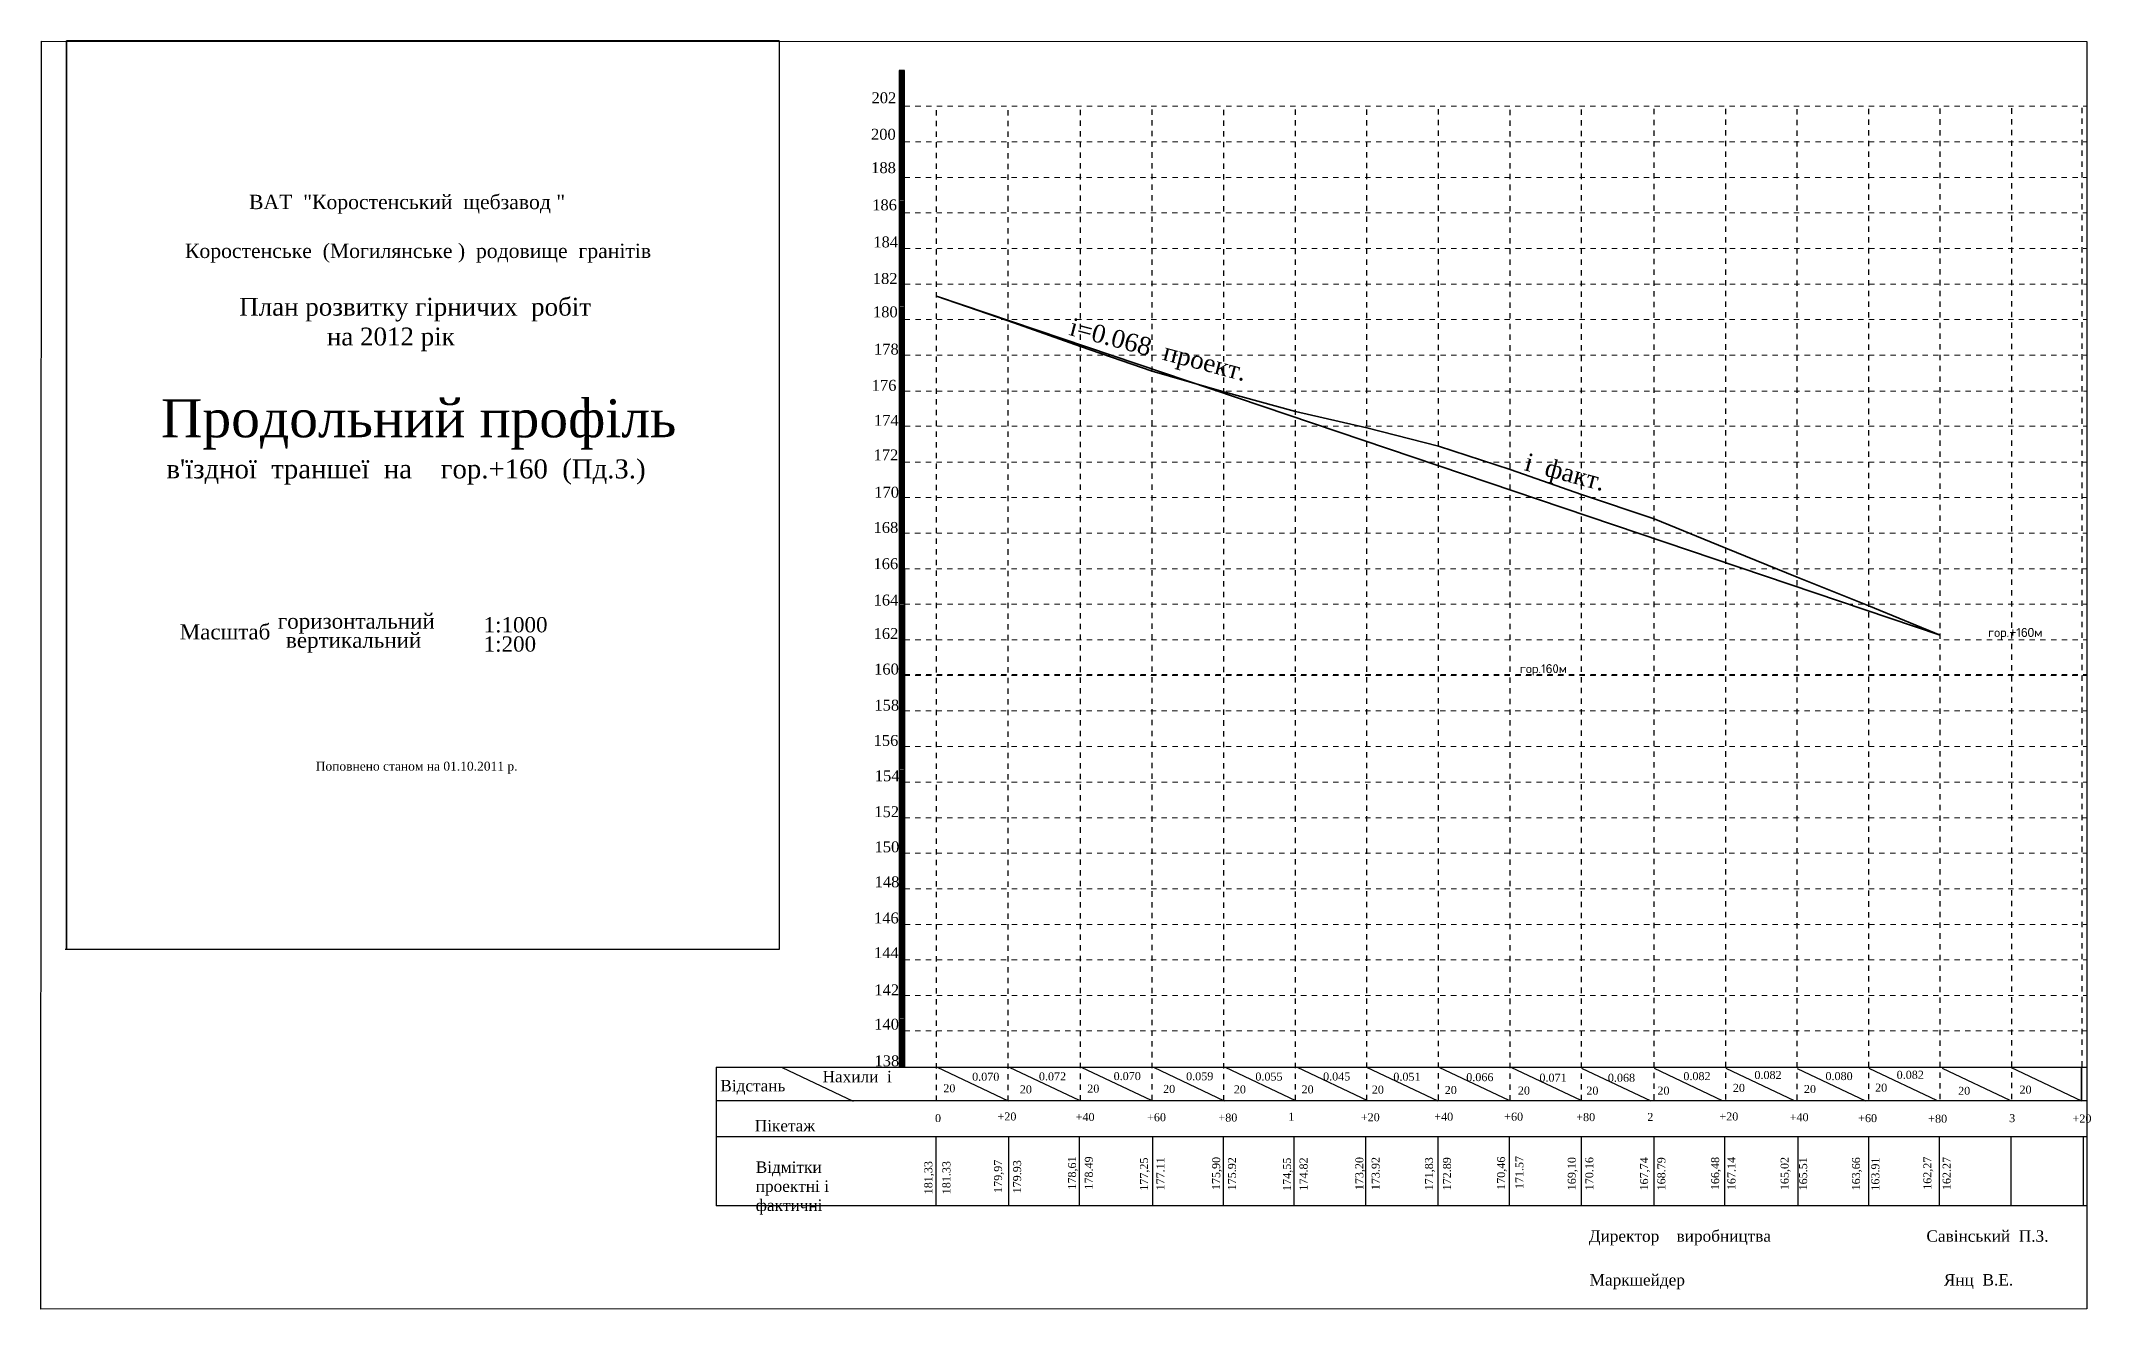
# Model space of a CAD drawing. Header units: millimetres. Extents: x -350 to 1691, y 600 to 2712.
# Drawn here: x -350 to 224, y 1390 to 1745 of the extents above; entities that cross this region are included whole.
import ezdxf

# ---------------------------------------------------------------- set-up
doc = ezdxf.new("R2010")
doc.units = ezdxf.units.MM
doc.linetypes.add('AHIDDEN2', pattern=[3, 1.5, -1.5])
for name, color, linetype in [('Зарам.оф.', 7, 'Continuous'), ('ЗАРАМОЧНОЕ ОФ.', 7, 'Continuous'), ('Окантовка року', 7, 'Continuous'), ('оформлення', 7, 'Continuous'), ('уклон факт', 7, 'Continuous')]:
    doc.layers.add(name, color=color, linetype=linetype)
doc.styles.add('grad', font='grad.shx')

msp = doc.modelspace()

# ---------------------------------------------------------------- hatches: boundary and pattern name
at = {"layer": 'оформлення'}
for color, points in [(1, [(-109.45, 1733.33), (-107.96, 1733.33), (-107.96, 1736.91), (-109.45, 1736.91)]), (1, [(-109.45, 1730.55), (-107.96, 1730.55), (-107.96, 1734.13), (-109.45, 1734.13)]), (1, [(-109.45, 1726.95), (-107.97, 1726.95), (-107.97, 1730.53), (-109.45, 1730.53)]), (7, [(-109.45, 1723.38), (-107.97, 1723.38), (-107.97, 1726.96), (-109.45, 1726.96)]), (7, [(-109.45, 1720.59), (-107.97, 1720.59), (-107.97, 1724.17), (-109.45, 1724.17)]), (7, [(-109.46, 1716.99), (-107.98, 1716.99), (-107.98, 1720.57), (-109.46, 1720.57)]), (1, [(-109.45, 1713.42), (-107.97, 1713.42), (-107.97, 1717), (-109.45, 1717)]), (1, [(-109.46, 1707.04), (-107.97, 1707.04), (-107.97, 1710.62), (-109.46, 1710.62)]), (1, [(-109.45, 1710.63), (-107.97, 1710.63), (-107.97, 1714.21), (-109.45, 1714.21)]), (7, [(-109.46, 1703.44), (-107.97, 1703.44), (-107.97, 1707.02), (-109.46, 1707.02)]), (7, [(-109.46, 1697.06), (-107.98, 1697.06), (-107.98, 1700.64), (-109.46, 1700.64)]), (7, [(-109.45, 1700.66), (-107.97, 1700.66), (-107.97, 1704.24), (-109.45, 1704.24)]), (1, [(-109.46, 1693.48), (-107.98, 1693.48), (-107.98, 1697.06), (-109.46, 1697.06)]), (1, [(-109.46, 1690.7), (-107.98, 1690.7), (-107.98, 1694.28), (-109.46, 1694.28)]), (1, [(-109.47, 1687.1), (-107.98, 1687.1), (-107.98, 1690.68), (-109.47, 1690.68)]), (7, [(-109.44, 1683.52), (-107.96, 1683.52), (-107.96, 1687.1), (-109.44, 1687.1)]), (7, [(-109.44, 1680.73), (-107.96, 1680.73), (-107.96, 1684.31), (-109.44, 1684.31)]), (7, [(-109.45, 1677.14), (-107.96, 1677.14), (-107.96, 1680.72), (-109.45, 1680.72)]), (1, [(-109.44, 1673.56), (-107.96, 1673.56), (-107.96, 1677.14), (-109.44, 1677.14)]), (1, [(-109.45, 1667.18), (-107.96, 1667.18), (-107.96, 1670.76), (-109.45, 1670.76)]), (1, [(-109.44, 1670.78), (-107.96, 1670.78), (-107.96, 1674.36), (-109.44, 1674.36)]), (7, [(-109.45, 1663.6), (-107.97, 1663.6), (-107.97, 1667.18), (-109.45, 1667.18)]), (7, [(-109.46, 1657.22), (-107.97, 1657.22), (-107.97, 1660.8), (-109.46, 1660.8)]), (7, [(-109.45, 1660.82), (-107.97, 1660.82), (-107.97, 1664.4), (-109.45, 1664.4)]), (1, [(-109.44, 1653.65), (-107.96, 1653.65), (-107.96, 1657.23), (-109.44, 1657.23)]), (1, [(-109.44, 1650.86), (-107.96, 1650.86), (-107.96, 1654.44), (-109.44, 1654.44)]), (1, [(-109.45, 1647.26), (-107.97, 1647.26), (-107.97, 1650.84), (-109.45, 1650.84)]), (7, [(-109.45, 1643.67), (-107.97, 1643.67), (-107.97, 1647.25), (-109.45, 1647.25)]), (7, [(-109.45, 1640.89), (-107.97, 1640.89), (-107.97, 1644.47), (-109.45, 1644.47)]), (7, [(-109.46, 1637.29), (-107.97, 1637.29), (-107.97, 1640.87), (-109.46, 1640.87)]), (1, [(-109.46, 1633.71), (-107.98, 1633.71), (-107.98, 1637.29), (-109.46, 1637.29)]), (1, [(-109.47, 1627.33), (-107.98, 1627.33), (-107.98, 1630.91), (-109.47, 1630.91)]), (1, [(-109.46, 1630.92), (-107.98, 1630.92), (-107.98, 1634.5), (-109.46, 1634.5)]), (7, [(-109.44, 1623.75), (-107.96, 1623.75), (-107.96, 1627.33), (-109.44, 1627.33)]), (7, [(-109.44, 1620.96), (-107.96, 1620.96), (-107.96, 1624.54), (-109.44, 1624.54)]), (7, [(-109.45, 1617.37), (-107.96, 1617.37), (-107.96, 1620.95), (-109.45, 1620.95)]), (1, [(-109.44, 1613.79), (-107.96, 1613.79), (-107.96, 1617.37), (-109.44, 1617.37)]), (1, [(-109.44, 1611), (-107.96, 1611), (-107.96, 1614.58), (-109.44, 1614.58)]), (1, [(-109.45, 1607.41), (-107.96, 1607.41), (-107.96, 1610.99), (-109.45, 1610.99)]), (7, [(-109.45, 1603.83), (-107.97, 1603.83), (-107.97, 1607.41), (-109.45, 1607.41)]), (7, [(-109.45, 1601.04), (-107.97, 1601.04), (-107.97, 1604.62), (-109.45, 1604.62)]), (7, [(-109.46, 1597.45), (-107.97, 1597.45), (-107.97, 1601.03), (-109.46, 1601.03)]), (1, [(-109.44, 1593.88), (-107.96, 1593.88), (-107.96, 1597.46), (-109.44, 1597.46)]), (1, [(-109.45, 1587.49), (-107.97, 1587.49), (-107.97, 1591.07), (-109.45, 1591.07)]), (1, [(-109.44, 1591.09), (-107.96, 1591.09), (-107.96, 1594.67), (-109.44, 1594.67)]), (7, [(-109.45, 1583.9), (-107.97, 1583.9), (-107.97, 1587.48), (-109.45, 1587.48)]), (7, [(-109.45, 1581.11), (-107.97, 1581.11), (-107.97, 1584.69), (-109.45, 1584.69)]), (7, [(-109.46, 1577.52), (-107.97, 1577.52), (-107.97, 1581.1), (-109.46, 1581.1)]), (1, [(-109.45, 1573.93), (-107.97, 1573.93), (-107.97, 1577.51), (-109.45, 1577.51)]), (1, [(-109.45, 1571.14), (-107.97, 1571.14), (-107.97, 1574.72), (-109.45, 1574.72)]), (1, [(-109.46, 1567.55), (-107.97, 1567.55), (-107.97, 1571.13), (-109.46, 1571.13)]), (7, [(-109.43, 1563.97), (-107.95, 1563.97), (-107.95, 1567.55), (-109.43, 1567.55)]), (7, [(-109.43, 1561.18), (-107.95, 1561.18), (-107.95, 1564.76), (-109.43, 1564.76)]), (7, [(-109.44, 1557.59), (-107.95, 1557.59), (-107.95, 1561.17), (-109.44, 1561.17)]), (1, [(-109.43, 1554.01), (-107.95, 1554.01), (-107.95, 1557.59), (-109.43, 1557.59)]), (1, [(-109.44, 1547.63), (-107.95, 1547.63), (-107.95, 1551.21), (-109.44, 1551.21)]), (1, [(-109.43, 1551.22), (-107.95, 1551.22), (-107.95, 1554.8), (-109.43, 1554.8)]), (7, [(-109.44, 1544.05), (-107.96, 1544.05), (-107.96, 1547.63), (-109.44, 1547.63)]), (7, [(-109.44, 1541.27), (-107.95, 1541.27), (-107.95, 1544.85), (-109.44, 1544.85)]), (7, [(-109.45, 1537.67), (-107.96, 1537.67), (-107.96, 1541.25), (-109.45, 1541.25)]), (1, [(-109.43, 1534.1), (-107.95, 1534.1), (-107.95, 1537.68), (-109.43, 1537.68)]), (1, [(-109.43, 1531.31), (-107.95, 1531.31), (-107.95, 1534.89), (-109.43, 1534.89)]), (1, [(-109.44, 1527.71), (-107.96, 1527.71), (-107.96, 1531.29), (-109.44, 1531.29)]), (7, [(-109.44, 1524.12), (-107.96, 1524.12), (-107.96, 1527.7), (-109.44, 1527.7)]), (7, [(-109.45, 1517.74), (-107.96, 1517.74), (-107.96, 1521.32), (-109.45, 1521.32)]), (7, [(-109.44, 1521.33), (-107.96, 1521.33), (-107.96, 1524.91), (-109.44, 1524.91)]), (1, [(-109.45, 1514.15), (-107.97, 1514.15), (-107.97, 1517.73), (-109.45, 1517.73)]), (1, [(-109.46, 1507.77), (-107.97, 1507.77), (-107.97, 1511.35), (-109.46, 1511.35)]), (1, [(-109.45, 1511.36), (-107.97, 1511.36), (-107.97, 1514.94), (-109.45, 1514.94)]), (7, [(-109.43, 1504.19), (-107.95, 1504.19), (-107.95, 1507.77), (-109.43, 1507.77)]), (7, [(-109.43, 1501.4), (-107.95, 1501.4), (-107.95, 1504.98), (-109.43, 1504.98)]), (7, [(-109.44, 1497.8), (-107.95, 1497.8), (-107.95, 1501.38), (-109.44, 1501.38)]), (1, [(-109.43, 1494.23), (-107.95, 1494.23), (-107.95, 1497.81), (-109.43, 1497.81)]), (1, [(-109.43, 1491.44), (-107.95, 1491.44), (-107.95, 1495.02), (-109.43, 1495.02)]), (1, [(-109.44, 1487.85), (-107.95, 1487.85), (-107.95, 1491.43), (-109.44, 1491.43)]), (7, [(-109.44, 1484.27), (-107.96, 1484.27), (-107.96, 1487.85), (-109.44, 1487.85)]), (7, [(-109.45, 1477.89), (-107.96, 1477.89), (-107.96, 1481.47), (-109.45, 1481.47)]), (7, [(-109.44, 1481.48), (-107.96, 1481.48), (-107.96, 1485.06), (-109.44, 1485.06)]), (1, [(-109.43, 1474.31), (-107.95, 1474.31), (-107.95, 1477.89), (-109.43, 1477.89)]), (1, [(-109.44, 1467.93), (-107.96, 1467.93), (-107.96, 1471.51), (-109.44, 1471.51)]), (1, [(-109.43, 1471.53), (-107.95, 1471.53), (-107.95, 1475.11), (-109.43, 1475.11)]), (7, [(-109.44, 1464.34), (-107.96, 1464.34), (-107.96, 1467.92), (-109.44, 1467.92)]), (7, [(-109.44, 1461.55), (-107.96, 1461.55), (-107.96, 1465.13), (-109.44, 1465.13)]), (7, [(-109.45, 1457.96), (-107.96, 1457.96), (-107.96, 1461.54), (-109.45, 1461.54)])]:
    msp.add_hatch(color=color, dxfattribs=at).paths.add_polyline_path(points)

# ---------------------------------------------------------------- linework, layer by layer
at = {"layer": 'Зарам.оф.', "color": 7, "linetype": 'Continuous', "lineweight": 35}
msp.add_line((-143.04, 1745.23), (-342.62, 1745.23), dxfattribs=at)
at = {"layer": 'Зарам.оф.', "color": 7}
msp.add_lwpolyline([(-143.04, 1745.23), (-143.04, 1490.78), (-342.96, 1490.74), (-342.96, 1490.74), (-342.96, 1490.74)], dxfattribs=at)
at = {"layer": 'Зарам.оф.', "color": 7, "linetype": 'Continuous', "lineweight": 35}
msp.add_lwpolyline([(-342.61, 1490.76), (-342.61, 1745.23)], dxfattribs=at)
at = {"layer": 'ЗАРАМОЧНОЕ ОФ.', "color": 1, "linetype": 'AHIDDEN2', "lineweight": 35}
msp.add_lwpolyline([(-107.93, 1567.69), (223.12, 1567.69)], dxfattribs=at)
at = {"layer": 'Окантовка року', "color": 7, "linetype": 'Continuous', "lineweight": 30}
msp.add_line((223.12, 1745.1), (223.12, 1390.14), dxfattribs=at)
at = {"layer": 'оформлення', "color": 1, "linetype": 'Continuous', "lineweight": 35}
for p, q in [((-98.97, 1673.78), (182.03, 1578.79)), ((-98.97, 1667.2), (-98.97, 1667.2))]:
    msp.add_line(p, q, dxfattribs=at)
at = {"layer": 'оформлення', "color": 7, "linetype": 'Continuous', "lineweight": 30}
msp.add_lwpolyline([(223.12, 1390.14), (-349.75, 1390.06), (-349.59, 1745.21), (223.12, 1745.1)], dxfattribs=at)
at = {"layer": 'оформлення', "color": 7}
msp.add_lwpolyline([(-109.48, 1457.92), (-107.92, 1457.92), (-107.94, 1736.94), (-109.48, 1736.93)], close=True, dxfattribs=at)
msp.add_lwpolyline([(-107.96, 1457.92), (-107.96, 1736.9)], dxfattribs=at)
at = {"layer": 'оформлення', "color": 7, "linetype": 'AHIDDEN2', "lineweight": 20}
for points in [[(-107.94, 1726.96), (223.12, 1726.96)], [(-107.93, 1717), (223.12, 1717)], [(-107.97, 1707.04), (223.12, 1707.04)], [(-107.99, 1697.08), (223.12, 1697.08)], [(-107.9, 1687.12), (223.12, 1687.12)], [(-107.88, 1677.14), (223.12, 1677.14)], [(-107.93, 1667.2), (223.12, 1667.2)], [(-107.92, 1657.24), (223.12, 1657.24)], [(-107.89, 1647.19), (223.12, 1647.19)], [(-107.92, 1637.3), (223.12, 1637.3)], [(-108, 1627.29), (223.12, 1627.29)], [(-107.99, 1617.34), (223.12, 1617.34)], [(-108.03, 1607.38), (223.12, 1607.38)], [(-108.05, 1597.42), (223.12, 1597.42)], [(-107.97, 1587.46), (223.12, 1587.46)], [(-107.94, 1577.48), (223.12, 1577.48)], [(-107.99, 1567.53), (223.12, 1567.53)], [(-107.98, 1557.58), (223.12, 1557.58)], [(-107.97, 1547.58), (223.12, 1547.58)], [(-107.96, 1537.63), (223.12, 1537.63)], [(-108, 1527.67), (223.12, 1527.67)], [(-108.02, 1517.71), (223.12, 1517.71)], [(-107.93, 1507.75), (223.12, 1507.75)], [(-107.91, 1497.76), (223.12, 1497.76)], [(-107.96, 1487.82), (223.12, 1487.82)], [(-107.95, 1477.87), (223.12, 1477.87)], [(-108, 1467.93), (223.12, 1467.93)]]:
    msp.add_lwpolyline(points, dxfattribs=at)
at = {"layer": 'оформлення', "color": 7, "linetype": 'AHIDDEN2', "lineweight": 25}
for points in [[(-98.97, 1448.39), (-98.97, 1726.47)], [(-78.91, 1448.35), (-78.91, 1726.65)], [(-58.65, 1448.48), (-58.65, 1726.67)], [(-38.58, 1448.55), (-38.58, 1726.85)], [(-18.56, 1448.45), (-18.56, 1726.65)], [(1.5, 1448.53), (1.5, 1726.83)], [(21.49, 1448.57), (21.49, 1726.77)], [(41.55, 1448.65), (41.55, 1726.95)], [(61.58, 1448.49), (61.58, 1726.69)], [(81.64, 1448.57), (81.64, 1726.87)], [(101.9, 1448.69), (101.9, 1726.89)], [(121.97, 1448.77), (121.97, 1727.07)], [(141.99, 1448.67), (141.99, 1726.87)], [(162.05, 1448.75), (162.05, 1727.05)], [(182.03, 1448.79), (182.03, 1726.99)], [(202.1, 1448.87), (202.1, 1727.17)], [(221.78, 1458.02), (221.78, 1726.83)]]:
    msp.add_lwpolyline(points, dxfattribs=at)
at = {"layer": 'оформлення', "color": 7, "linetype": 'Continuous', "lineweight": 35}
for points in [[(-98.97, 1673.78), (-78.91, 1666.88), (-58.65, 1659.67), (-38.58, 1652.77), (-18.56, 1646.94), (1.5, 1641.45), (21.49, 1636.91), (41.55, 1631.74), (61.58, 1625.2), (81.64, 1618.16), (101.9, 1611.35), (121.97, 1603.16), (141.99, 1595.02), (162.05, 1587.03), (182.03, 1578.79)], [(221.63, 1448.39), (221.59, 1457.82)]]:
    msp.add_lwpolyline(points, dxfattribs=at)
at = {"layer": 'оформлення', "color": 7, "linetype": 'Continuous', "lineweight": 25}
for points in [[(-160.7, 1457.82), (223.12, 1457.82)], [(-160.69, 1457.83), (-160.69, 1418.97)], [(-142.21, 1457.71), (-122.3, 1448.28)], [(-98.84, 1457.82), (-78.93, 1448.39)], [(-78.67, 1457.82), (-59.06, 1448.54)], [(-58.52, 1457.82), (-38.9, 1448.53)], [(-38.27, 1457.78), (-18.44, 1448.39)], [(-18.18, 1457.82), (1.51, 1448.5)], [(1.96, 1457.82), (21.67, 1448.49)], [(21.44, 1457.84), (41.35, 1448.41)], [(41.66, 1457.82), (61.22, 1448.56)], [(61.8, 1457.82), (81.38, 1448.55)], [(81.64, 1457.55), (100.98, 1448.39)], [(101.9, 1457.51), (121, 1448.47)], [(121.97, 1457.55), (141.16, 1448.46)], [(141.99, 1457.43), (161.07, 1448.39)], [(162.05, 1457.49), (180.98, 1448.52)], [(182.59, 1457.56), (201.52, 1448.6)], [(201.72, 1457.79), (221.55, 1448.39)], [(223.12, 1448.39), (-160.64, 1448.39)], [(223.12, 1438.25), (-160.73, 1438.25)], [(-99.12, 1419.02), (-99.12, 1438.24)], [(-78.78, 1419.02), (-78.78, 1438.23)], [(-58.97, 1418.97), (-58.97, 1438.24)], [(-38.45, 1418.99), (-38.45, 1438.25)], [(-18.66, 1419.1), (-18.66, 1438.25)], [(1.13, 1418.98), (1.13, 1438.24)], [(21.21, 1419.03), (21.21, 1438.25)], [(41.44, 1419.03), (41.44, 1438.24)], [(61.47, 1418.97), (61.47, 1438.26)], [(81.61, 1418.96), (81.61, 1438.18)], [(101.94, 1418.96), (101.94, 1438.17)], [(121.76, 1418.92), (121.76, 1438.18)], [(142.28, 1418.93), (142.28, 1438.19)], [(162.07, 1419.04), (162.07, 1438.19)], [(181.86, 1418.92), (181.86, 1438.18)], [(201.94, 1418.97), (201.94, 1438.2)], [(222.17, 1418.97), (222.17, 1438.18)], [(223.12, 1418.98), (-160.67, 1418.98)]]:
    msp.add_lwpolyline(points, dxfattribs=at)

# ---------------------------------------------------------------- texts
at = {"layer": 'ЗАРАМОЧНОЕ ОФ.', "color": 7, "linetype": 'Continuous', "char_height": 4.0163, "attachment_point": 1}
for s, insert, width in [('{\\fTimes New Roman|b0|i0|c204|p18;ВАТ  "Коростенський  щебзавод "                  }', (-291.5, 1702.15), 90.2948), ('{\\fTimes New Roman|b0|i0|c204|p18;   Коростенське  (Могилянське )  родовище  гранітів}', (-313.98, 1688.46), 135.8247)]:
    msp.add_mtext(s, dxfattribs=dict(at, insert=insert, width=width))
at = {"layer": 'ЗАРАМОЧНОЕ ОФ.', "color": 1, "linetype": 'Continuous', "insert": (-322.57, 1673.29), "char_height": 5, "width": 160, "attachment_point": 1}
msp.add_mtext('{\\fTimes New Roman|b0|i0|c204|p18;               План розвитку гірничих  робіт\\P            \\fTimes New Roman|b0|i0|c0|p18;                \\fTimes New Roman|b0|i0|c204|p18;на 20\\fTimes New Roman|b0|i0|c0|p18;12\\fTimes New Roman|b0|i0|c204|p18; рік}', dxfattribs=at)
at = {"layer": 'оформлення', "attachment_point": 1, "style": 'grad'}
for s, insert, char_height, width in [('{\\fTimes New Roman|b0|i0|c204|p18;202}', (-117.2, 1730.86), 3.0585, 6.662), ('{\\fTimes New Roman|b0|i0|c204|p18;200}', (-117.35, 1720.63), 3.0585, 6.662), ('{\\fTimes New Roman|b0|i0|c204|p18;188}', (-117.3, 1711.27), 3.0585, 6.662), ('{\\fTimes New Roman|b0|i0|c204|p18;186}', (-117.01, 1700.85), 3.0585, 6.662), ('{\\fTimes New Roman|b0|i0|c204|p18;184}', (-116.7, 1690.47), 3.0585, 6.662), ('{\\fTimes New Roman|b0|i0|c204|p18;182}', (-116.85, 1680.23), 3.0585, 6.662), ('{\\fTimes New Roman|b0|i0|c204|p18;180}', (-116.8, 1670.88), 3.0585, 6.662), ('{\\fTimes New Roman|b0|i0|c204|p18;178}', (-116.51, 1660.46), 3.0585, 6.662), ('{\\fTimes New Roman|b0|i0|c204|p18;176}', (-117.15, 1650.31), 3.0585, 6.662), ('{\\fTimes New Roman|b0|i0|c204|p18;Продольний проф\\fTimes New Roman|b0|i0|c0|p18;i\\fTimes New Roman|b0|i0|c204|p18;ль }', (-316.19, 1644.9), 10.66746, 178.7031), ('{\\fTimes New Roman|b0|i0|c204|p18;174}', (-116.52, 1640.5), 3.0585, 6.662), ('{\\fTimes New Roman|b0|i0|c204|p18;172}', (-116.63, 1630.81), 3.0585, 6.662), ("{\\fTimes New Roman|b0|i0|c204|p18; в\\fTimes New Roman|b0|i0|c0|p18;'\\fTimes New Roman|b0|i0|c204|p18;їздної\\fTimes New Roman|b0|i0|c0|p18;  \\fTimes New Roman|b0|i0|c204|p18;траншеї  на\\fTimes New Roman|b0|i0|c0|p18; \\fTimes New Roman|b0|i0|c204|p18;   гор.+160\\fTimes New Roman|b0|i0|c0|p18; \\fTimes New Roman|b0|i0|c204|p18; (Пд.З.)\\P\\fTimes New Roman|b0|i0|c0|p18;  }", (-316.65, 1628.04), 5.33373, 133.9359), ('{\\fTimes New Roman|b0|i0|c204|p18;170}', (-116.44, 1620.38), 3.0585, 6.662), ('{\\fTimes New Roman|b0|i0|c204|p18;168}', (-116.64, 1610.5), 3.0585, 6.662), ('{\\fTimes New Roman|b0|i0|c204|p18;166}', (-116.66, 1600.36), 3.0585, 6.662), ('{\\fTimes New Roman|b0|i0|c204|p18;164}', (-116.62, 1590.17), 3.0585, 6.662), ('{\\fTimes New Roman|b0|i0|c204|p18;горизонтальний}', (-283.45, 1584.87), 4.267, 43.1971), ('{\\fTimes New Roman|b0|i0|c204|p18;Масштаб}', (-310.91, 1581.87), 4.267, 160.679), ('{\\fTimes New Roman|b0|i0|c204|p18;вертикальний}', (-281.15, 1579.54), 4.267, 160.679), ('{\\fTimes New Roman|b0|i0|c204|p18;1\\fTimes New Roman|b0|i0|c0|p18;:1000}', (-225.82, 1583.86), 4.267, 18.9504), ('{\\fTimes New Roman|b0|i0|c204|p18;1\\fTimes New Roman|b0|i0|c0|p18;:200}', (-225.8, 1578.46), 4.267, 15.3917), ('{\\fTimes New Roman|b0|i0|c204|p18;162}', (-116.62, 1580.79), 3.0585, 6.662), ('{\\fTimes New Roman|b0|i0|c204|p18;160}', (-116.47, 1570.84), 3.0585, 6.662), ('{\\fTimes New Roman|b0|i0|c204|p18;158}', (-116.4, 1560.73), 3.0585, 6.662), ('{\\fTimes New Roman|b0|i0|c204|p18;156}', (-116.62, 1550.85), 3.0585, 6.662), ('{\\fTimes New Roman|b0|i0|c204|p18;154}', (-116.28, 1540.95), 3.0585, 6.662), ('{\\fTimes New Roman|b0|i0|c204|p18;152}', (-116.42, 1530.89), 3.0585, 6.662), ('{\\fTimes New Roman|b0|i0|c204|p18;150}', (-116.35, 1521.04), 3.0585, 6.662), ('{\\fTimes New Roman|b0|i0|c204|p18;148}', (-116.34, 1511.24), 3.0585, 6.662), ('{\\fTimes New Roman|b0|i0|c204|p18;146}', (-116.51, 1501.12), 3.0585, 6.662), ('{\\fTimes New Roman|b0|i0|c204|p18;144}', (-116.51, 1491.39), 3.0585, 6.662), ('{\\fTimes New Roman|b0|i0|c204|p18;142}', (-116.41, 1480.97), 3.0585, 6.662), ('{\\fTimes New Roman|b0|i0|c204|p18;140}', (-116.44, 1471.36), 3.0585, 6.662), ('{\\fTimes New Roman|b0|i0|c204|p18;138}', (-116.37, 1461.1), 3.0585, 6.662), ('{\\fTimes New Roman|b0|i0|c204|p18;Нахили  і}', (-130.91, 1456.75), 3.2002, 25.5362), ('{\\fTimes New Roman|b0|i0|c0|p18;20}', (-75.68, 1452.68), 2.2402, 3.6464), ('{\\fTimes New Roman|b0|i0|c204|p18;Пікетаж}', (-149.91, 1443.01), 3.2002, 17.3731), ('{\\fTimes New Roman|b0|i0|c0|p18;0}', (-99.42, 1444.66), 2.2402, 1.8995), ('{\\fTimes New Roman|b0|i0|c204|p18;+20}', (-81.92, 1445.11), 2.2402, 5.0454), ('{\\fTimes New Roman|b0|i0|c204|p18;Відмітки  \\C1;проектні\\C7; і фактичні}', (-149.63, 1431.4), 3.2002, 38.1387)]:
    msp.add_mtext(s, dxfattribs=dict(at, insert=insert, char_height=char_height, width=width))
at = {"layer": 'оформлення', "color": 7, "linetype": 'Continuous', "insert": (-272.83, 1543.36), "char_height": 2.5, "width": 55.0988, "attachment_point": 1}
msp.add_mtext('{\\fTimes New Roman|b0|i0|c204|p18;Поповнено станом на 01.10.20\\fTimes New Roman|b0|i0|c0|p18;11\\fTimes New Roman|b0|i0|c204|p18; р.}', dxfattribs=at)
at = {"layer": 'оформлення', "color": 7, "attachment_point": 1, "style": 'grad'}
for s, insert, char_height, width in [('{\\fTimes New Roman|b0|i0|c204|p18;Відстань}', (-159.55, 1454.21), 3.2002, 29.8174), ('{\\fTimes New Roman|b0|i0|c0|p18;20}', (-97.1, 1453), 2.2402, 3.6464), ('{\\fTimes New Roman|b0|i0|c0|p18;0.\\fTimes New Roman|b0|i0|c204|p18;070}', (-89.02, 1456.24), 2.2402, 10.8194), ('{\\fTimes New Roman|b0|i0|c0|p18;0.\\fTimes New Roman|b0|i0|c204|p18;072}', (-70.33, 1456.34), 2.2402, 10.8194), ('{\\fTimes New Roman|b0|i0|c0|p18;20}', (-56.79, 1452.91), 2.2402, 3.6464), ('{\\fTimes New Roman|b0|i0|c0|p18;0.\\fTimes New Roman|b0|i0|c204|p18;070}', (-49.41, 1456.42), 2.2402, 10.8194), ('{\\fTimes New Roman|b0|i0|c0|p18;20}', (-35.56, 1452.83), 2.2402, 3.6464), ('{\\fTimes New Roman|b0|i0|c0|p18;0.\\fTimes New Roman|b0|i0|c204|p18;059}', (-29.11, 1456.37), 2.2402, 10.8194), ('{\\fTimes New Roman|b0|i0|c0|p18;20}', (-15.75, 1452.68), 2.2402, 3.6464), ('{\\fTimes New Roman|b0|i0|c0|p18;0.\\fTimes New Roman|b0|i0|c204|p18;055}', (-9.72, 1456.29), 2.2402, 10.8194), ('{\\fTimes New Roman|b0|i0|c0|p18;20}', (3.21, 1452.69), 2.2402, 3.6464), ('{\\fTimes New Roman|b0|i0|c0|p18;0.\\fTimes New Roman|b0|i0|c204|p18;045}', (9.24, 1456.31), 2.2402, 10.8194), ('{\\fTimes New Roman|b0|i0|c0|p18;20}', (22.88, 1452.63), 2.2402, 3.6464), ('{\\fTimes New Roman|b0|i0|c0|p18;0.\\fTimes New Roman|b0|i0|c204|p18;051}', (28.91, 1456.24), 2.2402, 10.8194), ('{\\fTimes New Roman|b0|i0|c0|p18;20}', (43.3, 1452.51), 2.2402, 3.6464), ('{\\fTimes New Roman|b0|i0|c0|p18;0.\\fTimes New Roman|b0|i0|c204|p18;0\\fTimes New Roman|b0|i0|c0|p18;6\\fTimes New Roman|b0|i0|c204|p18;6}', (49.33, 1456.12), 2.24017, 10.8194), ('{\\fTimes New Roman|b0|i0|c0|p18;20}', (63.78, 1452.36), 2.2402, 3.6464), ('{\\fTimes New Roman|b0|i0|c0|p18;0.\\fTimes New Roman|b0|i0|c204|p18;07\\fTimes New Roman|b0|i0|c0|p18;1}', (69.81, 1455.98), 2.24017, 10.8194), ('{\\fTimes New Roman|b0|i0|c0|p18;20}', (82.95, 1452.34), 2.2402, 3.6464), ('{\\fTimes New Roman|b0|i0|c0|p18;0.\\fTimes New Roman|b0|i0|c204|p18;068}', (88.98, 1455.96), 2.2402, 10.8194), ('{\\fTimes New Roman|b0|i0|c0|p18;20}', (102.85, 1452.34), 2.2402, 3.6464), ('{\\fTimes New Roman|b0|i0|c0|p18;0.\\fTimes New Roman|b0|i0|c204|p18;082}', (110.12, 1456.41), 2.2402, 10.8194), ('{\\fTimes New Roman|b0|i0|c0|p18;20}', (123.98, 1453.12), 2.2402, 3.6464), ('{\\fTimes New Roman|b0|i0|c0|p18;0.\\fTimes New Roman|b0|i0|c204|p18;082}', (130.01, 1456.73), 2.2402, 10.8194), ('{\\fTimes New Roman|b0|i0|c0|p18;20}', (143.88, 1452.8), 2.2402, 3.6464), ('{\\fTimes New Roman|b0|i0|c0|p18;0.\\fTimes New Roman|b0|i0|c204|p18;080}', (149.91, 1456.42), 2.2402, 10.8194), ('{\\fTimes New Roman|b0|i0|c0|p18;20}', (163.81, 1453.17), 2.2402, 3.6464), ('{\\fTimes New Roman|b0|i0|c0|p18;0.\\fTimes New Roman|b0|i0|c204|p18;082}', (169.84, 1456.79), 2.2402, 10.8194), ('{\\fTimes New Roman|b0|i0|c0|p18;20}', (187.05, 1452.29), 2.2402, 3.6464), ('{\\fTimes New Roman|b0|i0|c0|p18;20}', (204.24, 1452.62), 2.2402, 3.6464), ('{\\fTimes New Roman|b0|i0|c204|p18;+40}', (-60.04, 1444.98), 2.2402, 5.2224), ('{\\fTimes New Roman|b0|i0|c204|p18;+60}', (-40.04, 1444.89), 2.2402, 5.7728), ('{\\fTimes New Roman|b0|i0|c204|p18;+80}', (-20.06, 1444.8), 2.2402, 6.1265), ('{\\fTimes New Roman|b0|i0|c204|p18;1}', (-0.52, 1445.03), 2.2402, 3.8943), ('{\\fTimes New Roman|b0|i0|c204|p18;+20}', (19.81, 1444.89), 2.2402, 5.8742), ('{\\fTimes New Roman|b0|i0|c204|p18;+40}', (40.37, 1445.04), 2.2402, 5.1642), ('\\pt2.24017;{\\fTimes New Roman|b0|i0|c204|p18;+60}', (59.95, 1445.06), 2.2402, 5.4063), ('{\\fTimes New Roman|b0|i0|c204|p18;+80}', (80.12, 1444.93), 2.2402, 6.2754), ('{\\fTimes New Roman|b0|i0|c204|p18;2}', (100.02, 1444.98), 2.2402, 3.8943), ('{\\fTimes New Roman|b0|i0|c204|p18;+20}', (120.21, 1445.11), 2.2402, 5.1183), ('{\\fTimes New Roman|b0|i0|c204|p18;+40}', (139.89, 1444.9), 2.2402, 5.0942), ('\\pt2.24017;{\\fTimes New Roman|b0|i0|c204|p18;+60}', (159.06, 1444.64), 2.2402, 5.4063), ('{\\fTimes New Roman|b0|i0|c204|p18;+80}', (178.68, 1444.48), 2.2402, 6.2754), ('{\\fTimes New Roman|b0|i0|c204|p18;3}', (201.33, 1444.64), 2.2402, 9.4431), ('{\\fTimes New Roman|b0|i0|c204|p18;+20}', (219.09, 1444.53), 2.2402, 5.1183), ('{\\fTimes New Roman|b0|i0|c204|p18;Директор    виробництв\\fTimes New Roman|b0|i0|c0|p18;a\\fTimes New Roman|b0|i0|c204|p18;                                    Савінський  П.З.}', (83.63, 1412.1), 3.20024, 149.2123), ('{\\fTimes New Roman|b0|i0|c204|p18;Маркшейдер                                                            Янц  В.Е.}', (83.87, 1399.83), 3.20024, 129.0135)]:
    msp.add_mtext(s, dxfattribs=dict(at, insert=insert, char_height=char_height, width=width))
at = {"layer": 'оформлення', "width": 9.4431, "attachment_point": 1, "rotation": 90, "style": 'grad'}
for s, insert, char_height in [('{\\fTimes New Roman|b0|i0|c0|p18;\\C1;1\\fTimes New Roman|b0|i0|c204|p18;81,33}', (-102.43, 1422.19), 2.2402), ('{\\fTimes New Roman|b0|i0|c0|p18;1\\fTimes New Roman|b0|i0|c204|p18;8\\fTimes New Roman|b0|i0|c0|p18;1.\\fTimes New Roman|b0|i0|c204|p18;33}', (-97.35, 1422.2), 2.24017), ('{\\fTimes New Roman|b0|i0|c0|p18;\\C1;1\\fTimes New Roman|b0|i0|c204|p18;79,97}', (-82.89, 1422.57), 2.2402), ('\\pt2.23768;{\\fTimes New Roman|b0|i0|c0|p18;1\\fTimes New Roman|b0|i0|c204|p18;79\\fTimes New Roman|b0|i0|c0|p18;.\\fTimes New Roman|b0|i0|c204|p18;93}', (-77.56, 1422.44), 2.24017), ('{\\fTimes New Roman|b0|i0|c0|p18;\\C1;1\\fTimes New Roman|b0|i0|c204|p18;78,61}', (-62.17, 1423.49), 2.2402), ('{\\fTimes New Roman|b0|i0|c0|p18;1\\fTimes New Roman|b0|i0|c204|p18;78\\fTimes New Roman|b0|i0|c0|p18;.4\\fTimes New Roman|b0|i0|c204|p18;9}', (-57.48, 1423.49), 2.24017), ('{\\fTimes New Roman|b0|i0|c0|p18;\\C1;1\\fTimes New Roman|b0|i0|c204|p18;77,25}', (-42.04, 1423.19), 2.2402), ('{\\fTimes New Roman|b0|i0|c0|p18;1\\fTimes New Roman|b0|i0|c204|p18;77\\fTimes New Roman|b0|i0|c0|p18;.\\fTimes New Roman|b0|i0|c204|p18;11}', (-37.41, 1423.26), 2.24017), ('{\\fTimes New Roman|b0|i0|c0|p18;\\C1;1\\fTimes New Roman|b0|i0|c204|p18;75,90}', (-21.82, 1423.36), 2.2402), ('{\\fTimes New Roman|b0|i0|c0|p18;1\\fTimes New Roman|b0|i0|c204|p18;75\\fTimes New Roman|b0|i0|c0|p18;.\\fTimes New Roman|b0|i0|c204|p18;92}', (-17.4, 1423.28), 2.24017), ('{\\fTimes New Roman|b0|i0|c0|p18;\\C1;1\\fTimes New Roman|b0|i0|c204|p18;74,55}', (-2, 1423.14), 2.2402), ('{\\fTimes New Roman|b0|i0|c0|p18;1\\fTimes New Roman|b0|i0|c204|p18;74\\fTimes New Roman|b0|i0|c0|p18;.\\fTimes New Roman|b0|i0|c204|p18;82}', (2.65, 1423.22), 2.24017), ('{\\fTimes New Roman|b0|i0|c0|p18;\\C1;1\\fTimes New Roman|b0|i0|c204|p18;73,20}', (18.27, 1423.34), 2.2402), ('{\\fTimes New Roman|b0|i0|c0|p18;1\\fTimes New Roman|b0|i0|c204|p18;73\\fTimes New Roman|b0|i0|c0|p18;.9\\fTimes New Roman|b0|i0|c204|p18;2}', (22.83, 1423.34), 2.24017), ('{\\fTimes New Roman|b0|i0|c0|p18;\\C1;1\\fTimes New Roman|b0|i0|c204|p18;71,83}', (37.77, 1423.27), 2.2402), ('{\\fTimes New Roman|b0|i0|c0|p18;1\\fTimes New Roman|b0|i0|c204|p18;72\\fTimes New Roman|b0|i0|c0|p18;.\\fTimes New Roman|b0|i0|c204|p18;89}', (42.8, 1423.27), 2.24017), ('{\\fTimes New Roman|b0|i0|c0|p18;\\C1;1\\fTimes New Roman|b0|i0|c204|p18;70,46}', (57.96, 1423.43), 2.2402), ('{\\fTimes New Roman|b0|i0|c0|p18;1\\fTimes New Roman|b0|i0|c204|p18;7\\fTimes New Roman|b0|i0|c0|p18;1.\\fTimes New Roman|b0|i0|c204|p18;57}', (63.08, 1423.63), 2.24017), ('{\\fTimes New Roman|b0|i0|c0|p18;\\C1;1\\fTimes New Roman|b0|i0|c204|p18;69,10}', (77.75, 1423.32), 2.2402), ('{\\fTimes New Roman|b0|i0|c0|p18;1\\fTimes New Roman|b0|i0|c204|p18;7\\fTimes New Roman|b0|i0|c0|p18;0.\\fTimes New Roman|b0|i0|c204|p18;16}', (82.65, 1423.32), 2.24017), ('{\\fTimes New Roman|b0|i0|c204|p18;\\C1;167,74}', (98, 1423.25), 2.2402), ('{\\fTimes New Roman|b0|i0|c0|p18;1\\fTimes New Roman|b0|i0|c204|p18;68\\fTimes New Roman|b0|i0|c0|p18;.\\fTimes New Roman|b0|i0|c204|p18;79}', (102.84, 1423.27), 2.24017), ('{\\fTimes New Roman|b0|i0|c0|p18;\\C1;1\\fTimes New Roman|b0|i0|c204|p18;66,48}', (117.89, 1423.35), 2.2402), ('{\\fTimes New Roman|b0|i0|c0|p18;1\\fTimes New Roman|b0|i0|c204|p18;67\\fTimes New Roman|b0|i0|c0|p18;.\\fTimes New Roman|b0|i0|c204|p18;14}', (122.46, 1423.35), 2.24017), ('{\\fTimes New Roman|b0|i0|c0|p18;\\C1;1\\fTimes New Roman|b0|i0|c204|p18;65,02}', (137.36, 1423.35), 2.2402), ('{\\fTimes New Roman|b0|i0|c0|p18;1\\fTimes New Roman|b0|i0|c204|p18;65\\fTimes New Roman|b0|i0|c0|p18;.\\fTimes New Roman|b0|i0|c204|p18;5\\fTimes New Roman|b0|i0|c0|p18;1}', (142.53, 1423.27), 2.24017), ('{\\fTimes New Roman|b0|i0|c0|p18;\\C1;1\\fTimes New Roman|b0|i0|c204|p18;63,66}', (157.35, 1423.27), 2.2402), ('{\\fTimes New Roman|b0|i0|c0|p18;1\\fTimes New Roman|b0|i0|c204|p18;63\\fTimes New Roman|b0|i0|c0|p18;.\\fTimes New Roman|b0|i0|c204|p18;91}', (162.75, 1423.19), 2.24017), ('{\\fTimes New Roman|b0|i0|c0|p18;\\C1;1\\fTimes New Roman|b0|i0|c204|p18;62,27}', (177.33, 1423.44), 2.2402), ('{\\fTimes New Roman|b0|i0|c0|p18;1\\fTimes New Roman|b0|i0|c204|p18;62\\fTimes New Roman|b0|i0|c0|p18;.\\fTimes New Roman|b0|i0|c204|p18;27}', (182.73, 1423.36), 2.24017)]:
    msp.add_mtext(s, dxfattribs=dict(at, insert=insert, char_height=char_height))
at = {"layer": 'уклон факт', "color": 7, "linetype": 'Continuous', "lineweight": 35, "char_height": 5, "attachment_point": 1}
for s, insert, width, rotation in [('{\\fTimes New Roman|b0|i0|c204|p18;\\C1;і\\fTimes New Roman|b0|i0|c0|p18;=0.0\\fTimes New Roman|b0|i0|c204|p18;68  проект.}', (-60.87, 1667.77), 57.1462, 345.16786), ('{\\fTimes New Roman|b0|i0|c204|p18;і  факт.}', (66.58, 1629.9), 47.5182, 345.03055)]:
    msp.add_mtext(s, dxfattribs=dict(at, insert=insert, width=width, rotation=rotation))
at = {"layer": 'уклон факт', "color": 7, "linetype": 'Continuous', "lineweight": 35, "insert": (195.43, 1580.81), "char_height": 2.5, "width": 22.849, "attachment_point": 1}
msp.add_mtext('{\\Ftxt.shx|c204;гор.}+{\\Ftxt.shx|c204;1}60{\\Ftxt.shx|c204;м}', dxfattribs=at)
at = {"layer": 'уклон факт', "color": 1, "linetype": 'Continuous', "lineweight": 35, "insert": (64.33, 1570.67), "char_height": 2.5, "width": 18.243, "attachment_point": 1}
msp.add_mtext('{\\Ftxt.shx|c204;гор.1}6{\\Ftxt.shx|c204;0м}', dxfattribs=at)

doc.saveas('drawing.dxf')
